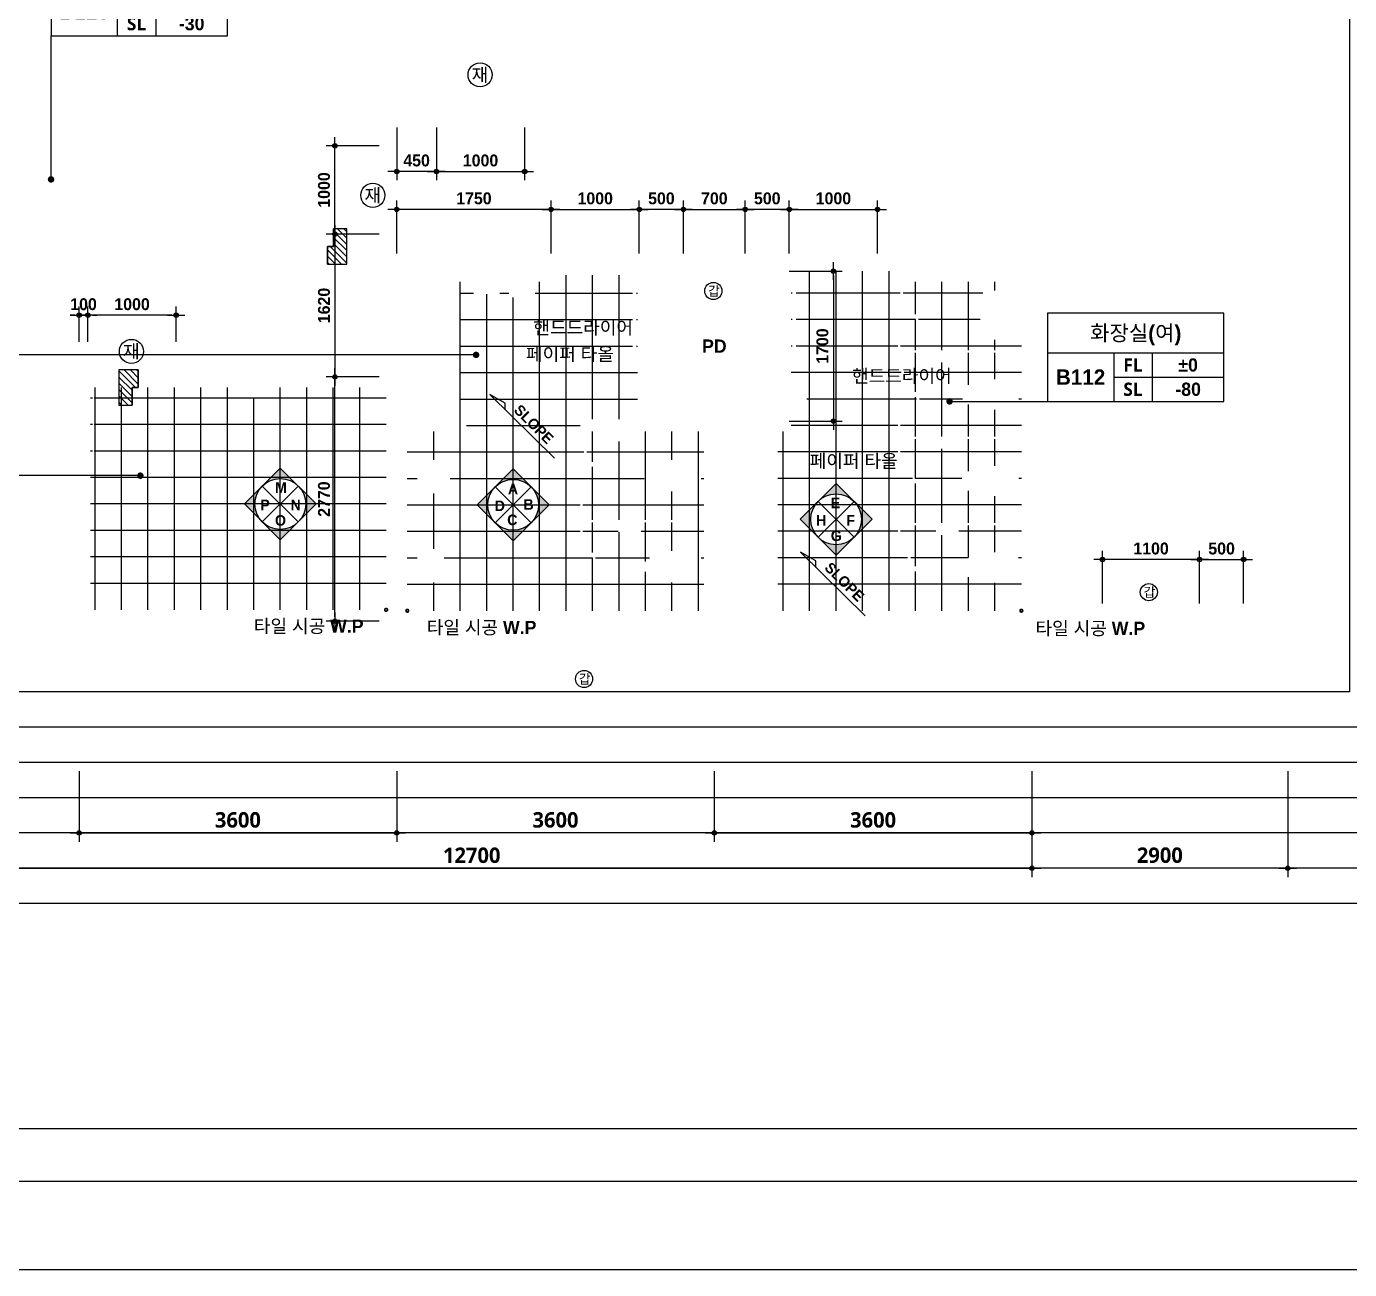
# Model space of a CAD drawing. Header units: millimetres. Extents: x 0 to 336000, y 0 to 30768.
# Drawn here: x 50428 to 65425, y 0 to 14094 of the extents above; entities that cross this region are included whole.
import ezdxf
from ezdxf.enums import TextEntityAlignment as Align

# ---------------------------------------------------------------- set-up
doc = ezdxf.new("R2010")
doc.units = ezdxf.units.MM
doc.header["$LTSCALE"] = 50
doc.layers.get('Defpoints').update_dxf_attribs({"color": 153})
for name, color, linetype in [('0SYMB', 7, 'Continuous'), ('A-ANNO-DIM', 4, 'Continuous'), ('A-ANNO-GRA1', 7, 'Continuous'), ('A-ANNO-LEAD', 4, 'Continuous'), ('A-ANNO-SYMB', 7, 'Continuous'), ('A-ANNO-TEXT1', 7, 'Continuous'), ('A-ANNO-TEXT2', 3, 'Continuous'), ('A-ANNO-TITL', 7, 'Continuous'), ('A-FLOR-GRID', 8, 'Continuous'), ('A-FLOR-TOIL-TILE', 8, 'Continuous'), ('A-ST-AXIS-DIM', 7, 'Continuous'), ('HAT', 5, 'Continuous'), ('LEADER', 7, 'Continuous'), ('SYM', 7, 'Continuous')]:
    doc.layers.add(name, color=color, linetype=linetype)
doc.layers.add('G(그리드1)', color=185, linetype='Continuous', plot=False)
doc.layers.add('G(그리드2)', color=235, linetype='Continuous', plot=False)
doc.styles.add('2020음성 1차', font='나눔고딕Bold.ttf')
doc.styles.add('SH_나눔', font='')
doc.styles.add('SH_진천_나눔', font='')
doc.styles.get('SH_나눔').set_extended_font_data('NanumGothic', bold=True)
doc.styles.get('SH_진천_나눔').set_extended_font_data('NanumGothic', bold=True)
doc.dimstyles.new('SHP 50', dxfattribs={"dimscale": 50, "dimtxt": 3.5, "dimasz": 1, "dimexe": 2, "dimexo": 2, "dimgap": 1, "dimtad": 1, "dimdec": 0, "dimzin": 0, "dimdsep": 46, "dimtxsty": 'SH_진천_나눔', "dimblk": 'DIMDOT', "dimcen": 0.09, "dimclrd": 256, "dimclre": 256, "dimclrt": 3, "dimadec": 0, "dimazin": 1, "dimtfac": 1, "dimtdec": 0, "dimtix": 1, "dimtmove": 2, "dimatfit": 0, "dimldrblk": 'DIMDOT', "dimfxl": 1, "dimtolj": 1, "dimtzin": 0, "dimlwd": -1, "dimlwe": -1, "dimarcsym": 0})
doc.dimstyles.new('SHP 50내부', dxfattribs={"dimscale": 50, "dimtxt": 2.7, "dimasz": 1, "dimexe": 2, "dimexo": 2, "dimgap": 1, "dimtad": 1, "dimdec": 0, "dimzin": 0, "dimdsep": 46, "dimtxsty": '2020음성 1차', "dimblk": 'DIMDOT', "dimcen": 0.09, "dimclrd": 256, "dimclre": 256, "dimclrt": 3, "dimadec": 0, "dimazin": 1, "dimtfac": 1, "dimtdec": 0, "dimtix": 1, "dimtmove": 2, "dimatfit": 0, "dimldrblk": 'DIMDOT', "dimfxl": 1, "dimtolj": 1, "dimtzin": 0, "dimlwd": -1, "dimlwe": -1, "dimarcsym": 0})

# ---------------------------------------------------------------- blocks, each defined once
blk = doc.blocks.new('DIMDOT')
at = {"color": 0}
blk.add_line((-2, 0), (2, 0), dxfattribs=at)
for radius in [0.5, 0.25]:
    blk.add_circle((0, 0), radius, dxfattribs=at)
blk = doc.blocks.new('*D16193')
at = {"layer": 'A-ANNO-DIM'}
for p, q in [((55075, 12950), (55075, 12350)), ((56075, 12950), (56075, 12350)), ((55125, 12450), (56025, 12450))]:
    blk.add_line(p, q, dxfattribs=at)
at = {"layer": 'Defpoints', "color": 0}
for p in [(55075, 13050), (56075, 13050), (56075, 12450)]:
    blk.add_point(p, dxfattribs=at)
at = {"layer": 'A-ANNO-DIM', "linetype": 'ByBlock', "xscale": 50, "yscale": 50, "zscale": 50, "rotation": 180}
blk.add_blockref('DIMDOT', (55075, 12450), dxfattribs=at)
at = {"layer": 'A-ANNO-DIM', "linetype": 'ByBlock', "xscale": 50, "yscale": 50, "zscale": 50}
blk.add_blockref('DIMDOT', (56075, 12450), dxfattribs=at)
at = {"layer": 'A-ANNO-DIM', "color": 3, "insert": (55575, 12574), "char_height": 135, "attachment_point": 5, "style": '2020음성 1차'}
blk.add_mtext('\\A1;1000', dxfattribs=at)
blk = doc.blocks.new('*D16194')
at = {"layer": 'A-ANNO-DIM'}
for p, q in [((54625, 12950), (54625, 12350)), ((55075, 12950), (55075, 12350)), ((55025, 12450), (54675, 12450))]:
    blk.add_line(p, q, dxfattribs=at)
at = {"layer": 'Defpoints', "color": 0}
for p in [(54625, 13050), (55075, 13050), (54625, 12450)]:
    blk.add_point(p, dxfattribs=at)
at = {"layer": 'A-ANNO-DIM', "linetype": 'ByBlock', "xscale": 50, "yscale": 50, "zscale": 50, "rotation": 180}
blk.add_blockref('DIMDOT', (54625, 12450), dxfattribs=at)
at = {"layer": 'A-ANNO-DIM', "linetype": 'ByBlock', "xscale": 50, "yscale": 50, "zscale": 50}
blk.add_blockref('DIMDOT', (55075, 12450), dxfattribs=at)
at = {"layer": 'A-ANNO-DIM', "color": 3, "insert": (54850, 12574), "char_height": 135, "attachment_point": 5, "style": '2020음성 1차'}
blk.add_mtext('\\A1;450', dxfattribs=at)
blk = doc.blocks.new('*D16199')
at = {"layer": 'A-ANNO-DIM'}
for p, q in [((50975, 10820), (50925, 10820)), ((51025, 10520), (51025, 10920)), ((51025, 10820), (51125, 10820)), ((51125, 10520), (51125, 10920)), ((51175, 10820), (51225, 10820))]:
    blk.add_line(p, q, dxfattribs=at)
at = {"layer": 'Defpoints', "color": 0}
for p in [(51125, 10820), (51025, 10420), (51125, 10420)]:
    blk.add_point(p, dxfattribs=at)
at = {"layer": 'A-ANNO-DIM', "linetype": 'ByBlock', "xscale": 50, "yscale": 50, "zscale": 50}
blk.add_blockref('DIMDOT', (51025, 10820), dxfattribs=at)
at = {"layer": 'A-ANNO-DIM', "linetype": 'ByBlock', "xscale": 50, "yscale": 50, "zscale": 50, "rotation": 180}
blk.add_blockref('DIMDOT', (51125, 10820), dxfattribs=at)
at = {"layer": 'A-ANNO-DIM', "color": 3, "insert": (51075, 10944), "char_height": 135, "attachment_point": 5, "style": '2020음성 1차'}
blk.add_mtext('\\A1;100', dxfattribs=at)
blk = doc.blocks.new('*D16203')
at = {"layer": 'A-ANNO-DIM'}
for p, q in [((54625, 11520), (54625, 12120)), ((56325, 12020), (54675, 12020)), ((56375, 11520), (56375, 12120))]:
    blk.add_line(p, q, dxfattribs=at)
at = {"layer": 'Defpoints', "color": 0}
for p in [(54625, 12020), (54625, 11420), (56375, 11420)]:
    blk.add_point(p, dxfattribs=at)
at = {"layer": 'A-ANNO-DIM', "linetype": 'ByBlock', "xscale": 50, "yscale": 50, "zscale": 50, "rotation": 180}
blk.add_blockref('DIMDOT', (54625, 12020), dxfattribs=at)
at = {"layer": 'A-ANNO-DIM', "linetype": 'ByBlock', "xscale": 50, "yscale": 50, "zscale": 50}
blk.add_blockref('DIMDOT', (56375, 12020), dxfattribs=at)
at = {"layer": 'A-ANNO-DIM', "color": 3, "insert": (55500, 12144), "char_height": 135, "attachment_point": 5, "style": '2020음성 1차'}
blk.add_mtext('\\A1;1750', dxfattribs=at)
blk = doc.blocks.new('*D16204')
at = {"layer": 'A-ANNO-DIM'}
for p, q in [((56375, 11520), (56375, 12120)), ((56425, 12020), (57325, 12020)), ((57375, 11520), (57375, 12120))]:
    blk.add_line(p, q, dxfattribs=at)
at = {"layer": 'Defpoints', "color": 0}
for p in [(57375, 12020), (56375, 11420), (57375, 11420)]:
    blk.add_point(p, dxfattribs=at)
at = {"layer": 'A-ANNO-DIM', "linetype": 'ByBlock', "xscale": 50, "yscale": 50, "zscale": 50, "rotation": 180}
blk.add_blockref('DIMDOT', (56375, 12020), dxfattribs=at)
at = {"layer": 'A-ANNO-DIM', "linetype": 'ByBlock', "xscale": 50, "yscale": 50, "zscale": 50}
blk.add_blockref('DIMDOT', (57375, 12020), dxfattribs=at)
at = {"layer": 'A-ANNO-DIM', "color": 3, "insert": (56875, 12144), "char_height": 135, "attachment_point": 5, "style": '2020음성 1차'}
blk.add_mtext('\\A1;1000', dxfattribs=at)
blk = doc.blocks.new('*D16205')
at = {"layer": 'A-ANNO-DIM'}
for p, q in [((57375, 11520), (57375, 12120)), ((57825, 12020), (57425, 12020)), ((57875, 11520), (57875, 12120))]:
    blk.add_line(p, q, dxfattribs=at)
at = {"layer": 'Defpoints', "color": 0}
for p in [(57375, 12020), (57375, 11420), (57875, 11420)]:
    blk.add_point(p, dxfattribs=at)
at = {"layer": 'A-ANNO-DIM', "linetype": 'ByBlock', "xscale": 50, "yscale": 50, "zscale": 50, "rotation": 180}
blk.add_blockref('DIMDOT', (57375, 12020), dxfattribs=at)
at = {"layer": 'A-ANNO-DIM', "linetype": 'ByBlock', "xscale": 50, "yscale": 50, "zscale": 50}
blk.add_blockref('DIMDOT', (57875, 12020), dxfattribs=at)
at = {"layer": 'A-ANNO-DIM', "color": 3, "insert": (57625, 12144), "char_height": 135, "attachment_point": 5, "style": '2020음성 1차'}
blk.add_mtext('\\A1;500', dxfattribs=at)
blk = doc.blocks.new('*D16206')
at = {"layer": 'A-ANNO-DIM'}
for p, q in [((57875, 11520), (57875, 12120)), ((57925, 12020), (58525, 12020)), ((58575, 11520), (58575, 12120))]:
    blk.add_line(p, q, dxfattribs=at)
at = {"layer": 'Defpoints', "color": 0}
for p in [(58575, 12020), (57875, 11420), (58575, 11420)]:
    blk.add_point(p, dxfattribs=at)
at = {"layer": 'A-ANNO-DIM', "linetype": 'ByBlock', "xscale": 50, "yscale": 50, "zscale": 50, "rotation": 180}
blk.add_blockref('DIMDOT', (57875, 12020), dxfattribs=at)
at = {"layer": 'A-ANNO-DIM', "linetype": 'ByBlock', "xscale": 50, "yscale": 50, "zscale": 50}
blk.add_blockref('DIMDOT', (58575, 12020), dxfattribs=at)
at = {"layer": 'A-ANNO-DIM', "color": 3, "insert": (58225, 12144), "char_height": 135, "attachment_point": 5, "style": '2020음성 1차'}
blk.add_mtext('\\A1;700', dxfattribs=at)
blk = doc.blocks.new('*D16207')
at = {"layer": 'A-ANNO-DIM'}
for p, q in [((58575, 11520), (58575, 12120)), ((59025, 12020), (58625, 12020)), ((59075, 11520), (59075, 12120))]:
    blk.add_line(p, q, dxfattribs=at)
at = {"layer": 'Defpoints', "color": 0}
for p in [(58575, 12020), (58575, 11420), (59075, 11420)]:
    blk.add_point(p, dxfattribs=at)
at = {"layer": 'A-ANNO-DIM', "linetype": 'ByBlock', "xscale": 50, "yscale": 50, "zscale": 50, "rotation": 180}
blk.add_blockref('DIMDOT', (58575, 12020), dxfattribs=at)
at = {"layer": 'A-ANNO-DIM', "linetype": 'ByBlock', "xscale": 50, "yscale": 50, "zscale": 50}
blk.add_blockref('DIMDOT', (59075, 12020), dxfattribs=at)
at = {"layer": 'A-ANNO-DIM', "color": 3, "insert": (58825, 12144), "char_height": 135, "attachment_point": 5, "style": '2020음성 1차'}
blk.add_mtext('\\A1;500', dxfattribs=at)
blk = doc.blocks.new('*D16208')
at = {"layer": 'A-ANNO-DIM'}
for p, q in [((59075, 11520), (59075, 12120)), ((59125, 12020), (60025, 12020)), ((60075, 11520), (60075, 12120))]:
    blk.add_line(p, q, dxfattribs=at)
at = {"layer": 'Defpoints', "color": 0}
for p in [(60075, 12020), (59075, 11420), (60075, 11420)]:
    blk.add_point(p, dxfattribs=at)
at = {"layer": 'A-ANNO-DIM', "linetype": 'ByBlock', "xscale": 50, "yscale": 50, "zscale": 50, "rotation": 180}
blk.add_blockref('DIMDOT', (59075, 12020), dxfattribs=at)
at = {"layer": 'A-ANNO-DIM', "linetype": 'ByBlock', "xscale": 50, "yscale": 50, "zscale": 50}
blk.add_blockref('DIMDOT', (60075, 12020), dxfattribs=at)
at = {"layer": 'A-ANNO-DIM', "color": 3, "insert": (59575, 12144), "char_height": 135, "attachment_point": 5, "style": '2020음성 1차'}
blk.add_mtext('\\A1;1000', dxfattribs=at)
blk = doc.blocks.new('*D16212')
at = {"layer": 'A-ANNO-DIM'}
for p, q in [((62625, 7550), (62625, 8150)), ((63725, 7550), (63725, 8150)), ((63675, 8050), (62675, 8050))]:
    blk.add_line(p, q, dxfattribs=at)
at = {"layer": 'Defpoints', "color": 0}
for p in [(62625, 8050), (62625, 7450), (63725, 7450)]:
    blk.add_point(p, dxfattribs=at)
at = {"layer": 'A-ANNO-DIM', "linetype": 'ByBlock', "xscale": 50, "yscale": 50, "zscale": 50, "rotation": 180}
blk.add_blockref('DIMDOT', (62625, 8050), dxfattribs=at)
at = {"layer": 'A-ANNO-DIM', "linetype": 'ByBlock', "xscale": 50, "yscale": 50, "zscale": 50}
blk.add_blockref('DIMDOT', (63725, 8050), dxfattribs=at)
at = {"layer": 'A-ANNO-DIM', "color": 3, "insert": (63175, 8174), "char_height": 135, "attachment_point": 5, "style": '2020음성 1차'}
blk.add_mtext('\\A1;1100', dxfattribs=at)
blk = doc.blocks.new('*D16213')
at = {"layer": 'A-ANNO-DIM'}
for p, q in [((63725, 7550), (63725, 8150)), ((64225, 7550), (64225, 8150)), ((63775, 8050), (64175, 8050))]:
    blk.add_line(p, q, dxfattribs=at)
at = {"layer": 'Defpoints', "color": 0}
for p in [(64225, 8050), (63725, 7450), (64225, 7450)]:
    blk.add_point(p, dxfattribs=at)
at = {"layer": 'A-ANNO-DIM', "linetype": 'ByBlock', "xscale": 50, "yscale": 50, "zscale": 50, "rotation": 180}
blk.add_blockref('DIMDOT', (63725, 8050), dxfattribs=at)
at = {"layer": 'A-ANNO-DIM', "linetype": 'ByBlock', "xscale": 50, "yscale": 50, "zscale": 50}
blk.add_blockref('DIMDOT', (64225, 8050), dxfattribs=at)
at = {"layer": 'A-ANNO-DIM', "color": 3, "insert": (63975, 8174), "char_height": 135, "attachment_point": 5, "style": '2020음성 1차'}
blk.add_mtext('\\A1;500', dxfattribs=at)
blk = doc.blocks.new('*D16953')
at = {"layer": 'A-ANNO-DIM'}
for p, q in [((54425, 12740), (53825, 12740)), ((53925, 11790), (53925, 12690)), ((54425, 11740), (53825, 11740))]:
    blk.add_line(p, q, dxfattribs=at)
at = {"layer": 'Defpoints', "color": 0}
for p in [(53925, 12740), (54525, 12740), (54525, 11740)]:
    blk.add_point(p, dxfattribs=at)
at = {"layer": 'A-ANNO-DIM', "linetype": 'ByBlock', "xscale": 50, "yscale": 50, "zscale": 50}
for p, rotation in [((53925, 12740), 90), ((53925, 11740), 270)]:
    blk.add_blockref('DIMDOT', p, dxfattribs=dict(at, rotation=rotation))
at = {"layer": 'A-ANNO-DIM', "color": 3, "insert": (53801, 12240), "char_height": 135, "attachment_point": 5, "rotation": 90, "style": '2020음성 1차'}
blk.add_mtext('\\A1;1000', dxfattribs=at)
blk = doc.blocks.new('갑종 TEXT100')
at = {"layer": 'A-ANNO-SYMB'}
blk.add_circle((0, 0), 243, dxfattribs=at)
at = {"layer": 'A-ANNO-TITL', "style": '2020음성 1차'}
blk.add_text('갑 ', height=266.7, dxfattribs=at).set_placement((67, 0), align=Align.MIDDLE_CENTER)
blk = doc.blocks.new('*D18387')
at = {"layer": 'A-ANNO-DIM'}
for p, q in [((54425, 10120), (53825, 10120)), ((53925, 7400), (53925, 10070)), ((54425, 7350), (53825, 7350))]:
    blk.add_line(p, q, dxfattribs=at)
at = {"layer": 'Defpoints', "color": 0}
for p in [(53925, 10120), (54525, 10120), (54525, 7350)]:
    blk.add_point(p, dxfattribs=at)
at = {"layer": 'A-ANNO-DIM', "linetype": 'ByBlock', "xscale": 50, "yscale": 50, "zscale": 50}
for p, rotation in [((53925, 10120), 90), ((53925, 7350), 270)]:
    blk.add_blockref('DIMDOT', p, dxfattribs=dict(at, rotation=rotation))
at = {"layer": 'A-ANNO-DIM', "color": 3, "insert": (53801, 8735), "char_height": 135, "attachment_point": 5, "rotation": 90, "style": '2020음성 1차'}
blk.add_mtext('\\A1;2770', dxfattribs=at)
blk = doc.blocks.new('*D18389')
at = {"layer": 'A-ANNO-DIM'}
for p, q in [((54425, 11740), (53825, 11740)), ((53925, 11690), (53925, 10170)), ((54425, 10120), (53825, 10120))]:
    blk.add_line(p, q, dxfattribs=at)
at = {"layer": 'Defpoints', "color": 0}
for p in [(54525, 11740), (53925, 10120), (54525, 10120)]:
    blk.add_point(p, dxfattribs=at)
at = {"layer": 'A-ANNO-DIM', "linetype": 'ByBlock', "xscale": 50, "yscale": 50, "zscale": 50}
for p, rotation in [((53925, 11740), 90), ((53925, 10120), 270)]:
    blk.add_blockref('DIMDOT', p, dxfattribs=dict(at, rotation=rotation))
at = {"layer": 'A-ANNO-DIM', "color": 3, "insert": (53801, 10930), "char_height": 135, "attachment_point": 5, "rotation": 90, "style": '2020음성 1차'}
blk.add_mtext('\\A1;1620', dxfattribs=at)
blk = doc.blocks.new('G$C9D92D8A7')
at = {"layer": 'A-ANNO-GRA1'}
for p, q in [((0, 11), (40, 11)), ((15, 11), (15, 0)), ((23.75, 11), (23.75, 0)), ((15, 5.5), (40, 5.5))]:
    blk.add_line(p, q, dxfattribs=at)
blk.add_lwpolyline([(0, 20), (0, 0), (40, 0), (40, 20)], close=True, dxfattribs=at)
at = {"style": '2020음성 1차'}
for tag, height, p in [('실명', 3.5, (20, 15.5)), ('마감레벨', 3, (31.875, 8.25)), ('실번호', 3.5, (7.5, 5.5)), ('구조레벨', 3, (31.875, 2.75))]:
    blk.add_attdef(tag, text='', height=height, dxfattribs=at).set_placement(p, align=Align.MIDDLE_CENTER)
at = {"layer": 'A-ANNO-TEXT1', "style": 'SH_나눔'}
for s, p in [('FL', (19.375, 8.25)), ('SL', (19.375, 2.75))]:
    blk.add_text(s, height=3, dxfattribs=at).set_placement(p, align=Align.MIDDLE)
blk = doc.blocks.new('*D18391')
at = {"layer": 'A-ST-AXIS-DIM'}
for p, q in [((49125, 5650), (49125, 4450)), ((61825, 5650), (61825, 4450)), ((49175, 4550), (61775, 4550))]:
    blk.add_line(p, q, dxfattribs=at)
at = {"layer": 'Defpoints', "color": 0}
for p in [(49125, 5750), (61825, 5750), (61825, 4550)]:
    blk.add_point(p, dxfattribs=at)
at = {"layer": 'A-ST-AXIS-DIM', "linetype": 'ByBlock', "xscale": 50, "yscale": 50, "zscale": 50, "rotation": 180}
blk.add_blockref('DIMDOT', (49125, 4550), dxfattribs=at)
at = {"layer": 'A-ST-AXIS-DIM', "linetype": 'ByBlock', "xscale": 50, "yscale": 50, "zscale": 50}
blk.add_blockref('DIMDOT', (61825, 4550), dxfattribs=at)
at = {"layer": 'A-ST-AXIS-DIM', "color": 3, "insert": (55475, 4696), "char_height": 175, "attachment_point": 5, "style": 'SH_진천_나눔'}
blk.add_mtext('\\A1;12700', dxfattribs=at)
blk = doc.blocks.new('*D18392')
at = {"layer": 'A-ST-AXIS-DIM'}
for p, q in [((54625, 5650), (54625, 4850)), ((58225, 5650), (58225, 4850)), ((58175, 4950), (54675, 4950))]:
    blk.add_line(p, q, dxfattribs=at)
at = {"layer": 'Defpoints', "color": 0}
for p in [(54625, 5750), (58225, 5750), (54625, 4950)]:
    blk.add_point(p, dxfattribs=at)
at = {"layer": 'A-ST-AXIS-DIM', "linetype": 'ByBlock', "xscale": 50, "yscale": 50, "zscale": 50, "rotation": 180}
blk.add_blockref('DIMDOT', (54625, 4950), dxfattribs=at)
at = {"layer": 'A-ST-AXIS-DIM', "linetype": 'ByBlock', "xscale": 50, "yscale": 50, "zscale": 50}
blk.add_blockref('DIMDOT', (58225, 4950), dxfattribs=at)
at = {"layer": 'A-ST-AXIS-DIM', "color": 3, "insert": (56425, 5097), "char_height": 175, "attachment_point": 5, "style": 'SH_진천_나눔'}
blk.add_mtext('\\A1;3600', dxfattribs=at)
blk = doc.blocks.new('*D18394')
at = {"layer": 'A-ST-AXIS-DIM'}
for p, q in [((58225, 5650), (58225, 4850)), ((61825, 5650), (61825, 4850)), ((58275, 4950), (61775, 4950))]:
    blk.add_line(p, q, dxfattribs=at)
at = {"layer": 'Defpoints', "color": 0}
for p in [(58225, 5750), (61825, 5750), (61825, 4950)]:
    blk.add_point(p, dxfattribs=at)
at = {"layer": 'A-ST-AXIS-DIM', "linetype": 'ByBlock', "xscale": 50, "yscale": 50, "zscale": 50, "rotation": 180}
blk.add_blockref('DIMDOT', (58225, 4950), dxfattribs=at)
at = {"layer": 'A-ST-AXIS-DIM', "linetype": 'ByBlock', "xscale": 50, "yscale": 50, "zscale": 50}
blk.add_blockref('DIMDOT', (61825, 4950), dxfattribs=at)
at = {"layer": 'A-ST-AXIS-DIM', "color": 3, "insert": (60025, 5097), "char_height": 175, "attachment_point": 5, "style": 'SH_진천_나눔'}
blk.add_mtext('\\A1;3600', dxfattribs=at)
blk = doc.blocks.new('*D18395')
at = {"layer": 'A-ST-AXIS-DIM'}
for p, q in [((61825, 5650), (61825, 4450)), ((64725, 5650), (64725, 4450)), ((64675, 4550), (61875, 4550))]:
    blk.add_line(p, q, dxfattribs=at)
at = {"layer": 'Defpoints', "color": 0}
for p in [(61825, 5750), (64725, 5750), (61825, 4550)]:
    blk.add_point(p, dxfattribs=at)
at = {"layer": 'A-ST-AXIS-DIM', "linetype": 'ByBlock', "xscale": 50, "yscale": 50, "zscale": 50, "rotation": 180}
blk.add_blockref('DIMDOT', (61825, 4550), dxfattribs=at)
at = {"layer": 'A-ST-AXIS-DIM', "linetype": 'ByBlock', "xscale": 50, "yscale": 50, "zscale": 50}
blk.add_blockref('DIMDOT', (64725, 4550), dxfattribs=at)
at = {"layer": 'A-ST-AXIS-DIM', "color": 3, "insert": (63275, 4697), "char_height": 175, "attachment_point": 5, "style": 'SH_진천_나눔'}
blk.add_mtext('\\A1;2900', dxfattribs=at)
blk = doc.blocks.new('*D18396')
at = {"layer": 'A-ST-AXIS-DIM'}
for p, q in [((51025, 5650), (51025, 4850)), ((54625, 5650), (54625, 4850)), ((51075, 4950), (54575, 4950))]:
    blk.add_line(p, q, dxfattribs=at)
at = {"layer": 'Defpoints', "color": 0}
for p in [(51025, 5750), (54625, 5750), (54625, 4950)]:
    blk.add_point(p, dxfattribs=at)
at = {"layer": 'A-ST-AXIS-DIM', "linetype": 'ByBlock', "xscale": 50, "yscale": 50, "zscale": 50, "rotation": 180}
blk.add_blockref('DIMDOT', (51025, 4950), dxfattribs=at)
at = {"layer": 'A-ST-AXIS-DIM', "linetype": 'ByBlock', "xscale": 50, "yscale": 50, "zscale": 50}
blk.add_blockref('DIMDOT', (54625, 4950), dxfattribs=at)
at = {"layer": 'A-ST-AXIS-DIM', "color": 3, "insert": (52825, 5097), "char_height": 175, "attachment_point": 5, "style": 'SH_진천_나눔'}
blk.add_mtext('\\A1;3600', dxfattribs=at)
blk = doc.blocks.new('*D18397')
at = {"layer": 'A-ST-AXIS-DIM'}
for p, q in [((49125, 5650), (49125, 4850)), ((51025, 5650), (51025, 4850)), ((50975, 4950), (49175, 4950))]:
    blk.add_line(p, q, dxfattribs=at)
at = {"layer": 'Defpoints', "color": 0}
for p in [(49125, 5750), (51025, 5750), (49125, 4950)]:
    blk.add_point(p, dxfattribs=at)
at = {"layer": 'A-ST-AXIS-DIM', "linetype": 'ByBlock', "xscale": 50, "yscale": 50, "zscale": 50, "rotation": 180}
blk.add_blockref('DIMDOT', (49125, 4950), dxfattribs=at)
at = {"layer": 'A-ST-AXIS-DIM', "linetype": 'ByBlock', "xscale": 50, "yscale": 50, "zscale": 50}
blk.add_blockref('DIMDOT', (51025, 4950), dxfattribs=at)
at = {"layer": 'A-ST-AXIS-DIM', "color": 3, "insert": (50075, 5097), "char_height": 175, "attachment_point": 5, "style": 'SH_진천_나눔'}
blk.add_mtext('\\A1;1900', dxfattribs=at)
blk = doc.blocks.new('*D19034')
at = {"layer": 'A-ANNO-DIM'}
for p, q in [((51125, 10520), (51125, 10920)), ((52075, 10820), (51175, 10820)), ((52125, 10520), (52125, 10920))]:
    blk.add_line(p, q, dxfattribs=at)
at = {"layer": 'Defpoints', "color": 0}
for p in [(51125, 10820), (51125, 10420), (52125, 10420)]:
    blk.add_point(p, dxfattribs=at)
at = {"layer": 'A-ANNO-DIM', "linetype": 'ByBlock', "xscale": 50, "yscale": 50, "zscale": 50, "rotation": 180}
blk.add_blockref('DIMDOT', (51125, 10820), dxfattribs=at)
at = {"layer": 'A-ANNO-DIM', "linetype": 'ByBlock', "xscale": 50, "yscale": 50, "zscale": 50}
blk.add_blockref('DIMDOT', (52125, 10820), dxfattribs=at)
at = {"layer": 'A-ANNO-DIM', "color": 3, "insert": (51625, 10944), "char_height": 135, "attachment_point": 5, "style": '2020음성 1차'}
blk.add_mtext('\\A1;1000', dxfattribs=at)
blk = doc.blocks.new('*D23449')
at = {"layer": 'A-ANNO-DIM'}
for p, q in [((59075, 11320), (59675, 11320)), ((59575, 11270), (59575, 9670)), ((59075, 9620), (59675, 9620))]:
    blk.add_line(p, q, dxfattribs=at)
at = {"layer": 'Defpoints', "color": 0}
for p in [(58975, 11320), (58975, 9620), (59575, 9620)]:
    blk.add_point(p, dxfattribs=at)
at = {"layer": 'A-ANNO-DIM', "linetype": 'ByBlock', "xscale": 50, "yscale": 50, "zscale": 50}
for p, rotation in [((59575, 11320), 90), ((59575, 9620), 270)]:
    blk.add_blockref('DIMDOT', p, dxfattribs=dict(at, rotation=rotation))
at = {"layer": 'A-ANNO-DIM', "color": 3, "insert": (59451, 10470), "char_height": 135, "attachment_point": 5, "rotation": 90, "style": '2020음성 1차'}
blk.add_mtext('\\A1;1700', dxfattribs=at)

msp = doc.modelspace()

# ---------------------------------------------------------------- hatches: boundary and pattern name
at = {"layer": 'HAT', "linetype": 'ByBlock', "ltscale": 10, "transparency": 33554687}
h = msp.add_hatch(dxfattribs=at)
h.set_pattern_fill('ANSI31', color=256, scale=50, angle=90)
h.set_pattern_definition([(135, (124852.933, 298413.933), (-35.355339, -35.355339), [])])
h.paths.add_polyline_path([(53840.2, 11400), (54060.2, 11400), (54060.2, 11800), (53910.2, 11800), (53910.2, 11600), (53840.2, 11600)])
h = msp.add_hatch(dxfattribs=at)
h.set_pattern_fill('ANSI31', color=256, scale=50, angle=270)
h.set_pattern_definition([(315, (-19317.587, -276813.933), (35.355339, 35.355339), [])])
h.paths.add_polyline_path([(51695.2, 10200), (51475.2, 10200), (51475.2, 9800), (51625.2, 9800), (51625.2, 10000), (51695.2, 10000)])
at = {"layer": 'SYM'}
for points in [[(53508.8, 8883.6), (53305.2, 9087.3), (53101.5, 8883.6, -0.1989124), (53305.2, 8968, -0.1989124)], [(56148.8, 8873.6), (55945.2, 9077.3), (55741.5, 8873.6, -0.1989124), (55945.2, 8958, -0.1989124)], [(53101.5, 8476.4), (52897.9, 8680), (53101.5, 8883.6, 0.1989124), (53017.2, 8680, 0.1989124)], [(53508.8, 8476.4), (53712.5, 8680), (53508.8, 8883.6, -0.1989124), (53593.2, 8680, -0.1989124)], [(55741.5, 8466.4), (55537.9, 8670), (55741.5, 8873.6, 0.1989124), (55657.2, 8670, 0.1989124)], [(56148.8, 8466.4), (56352.5, 8670), (56148.8, 8873.6, -0.1989124), (56233.2, 8670, -0.1989124)], [(59808.8, 8709.9), (59605.2, 8913.5), (59401.5, 8709.9, -0.1989124), (59605.2, 8794.2, -0.1989124)], [(59401.5, 8302.6), (59197.9, 8506.2), (59401.5, 8709.9, 0.1989124), (59317.2, 8506.2, 0.1989124)], [(59808.8, 8302.6), (60012.5, 8506.2), (59808.8, 8709.9, -0.1989124), (59893.2, 8506.2, -0.1989124)], [(53508.8, 8476.4), (53305.2, 8272.7), (53101.5, 8476.4, 0.1989124), (53305.2, 8392, 0.1989124)], [(56148.8, 8466.4), (55945.2, 8262.7), (55741.5, 8466.4, 0.1989124), (55945.2, 8382, 0.1989124)], [(59808.8, 8302.6), (59605.2, 8098.9), (59401.5, 8302.6, 0.1989124), (59605.2, 8218.2, 0.1989124)]]:
    msp.add_hatch(color=5, dxfattribs=at).paths.add_polyline_path(points)

# ---------------------------------------------------------------- linework, layer by layer
for points in [[(50706.8, 12359.6), (50706.8, 13988.1)], [(55524.3, 10370.4), (48012.7, 10370.4)], [(60891.6, 9843.3), (64001.7, 9843.3)], [(51719.3, 9001), (48012.7, 9001)]]:
    msp.add_lwpolyline(points)
at = {"const_width": 36.6}
for points in [[(50725.2, 12359.6, 1), (50688.5, 12359.6, 1)], [(55542.6, 10370.4, 1), (55506, 10370.4, 1)], [(60909.9, 9843.3, 1), (60873.3, 9843.3, 1)], [(51737.6, 9001, 1), (51701, 9001, 1)]]:
    msp.add_lwpolyline(points, format="xyb", close=True, dxfattribs=at)
at = {"layer": '0SYMB', "linetype": 'ByBlock', "ltscale": 10}
for points in [[(53840.2, 11400), (53840.2, 11600), (53910.2, 11600), (53910.2, 11800)], [(51695.2, 10200), (51695.2, 10000), (51625.2, 10000), (51625.2, 9800)]]:
    msp.add_lwpolyline(points, dxfattribs=at)
at = {"layer": 'A-ANNO-GRA1'}
msp.add_lwpolyline([(43625.2, 27100), (43625.2, 1600), (77900, 1600), (77900, 27100)], close=True, dxfattribs=at)
at = {"layer": 'A-ANNO-LEAD'}
for points in [[(55645.2, 11060, 0, 40, 0), (55705.2, 10956.1, 0, 0, 0), (56038.2, 10379.2, 0, 0, 0), (56090.2, 10379.2, 0, 0, 0)], [(55925.2, 11020, 0, 40, 0), (55985.2, 10916.1, 0, 0, 0), (56121.7, 10679.6, 0, 0, 0), (56173.7, 10679.6, 0, 0, 0)], [(59275.2, 9820, 0, 40, 0), (59335.2, 9923.9, 0, 0, 0), (59471.7, 10160.4, 0, 0, 0), (59771.7, 10160.4, 0, 0, 0)], [(58795.2, 9477.4, 0, 40, 0), (58855.2, 9373.5, 0, 0, 0), (58991.7, 9137, 0, 0, 0), (59291.7, 9137, 0, 0, 0)]]:
    msp.add_lwpolyline(points, format="xyseb", dxfattribs=at)
at = {"layer": 'A-ANNO-SYMB'}
for points in [[(54855.2, 7930, 0, 40, 0), (54855.2, 7810, 0, 0, 0), (54855.2, 7480, 0, 0, 0), (54505.2, 7480, 0, 0, 0), (54505.2, 7130, 0, 0, 0), (54175.2, 7130, 40, 0, 0), (54055.2, 7130, 0, 40, 0)], [(55195.2, 7120, 0, 40, 0), (55075.2, 7120, 0, 0, 0), (54745.2, 7120, 0, 0, 0), (54745.2, 7470, 0, 0, 0), (54395.2, 7470, 0, 0, 0), (54395.2, 7800, 40, 0, 0), (54395.2, 7920, 0, 40, 0)], [(62055.2, 7920, 0, 40, 0), (62055.2, 7800, 0, 0, 0), (62055.2, 7470, 0, 0, 0), (61705.2, 7470, 0, 0, 0), (61705.2, 7120, 0, 0, 0), (61375.2, 7120, 40, 0, 0), (61255.2, 7120, 0, 40, 0)]]:
    msp.add_lwpolyline(points, format="xyseb", dxfattribs=at)
at = {"layer": 'A-ANNO-SYMB', "const_width": 19}
for points in [[(54490.2, 7480, -1), (54520.2, 7480, -1)], [(54745.2, 7485, -1), (54745.2, 7455, -1)], [(61690.2, 7470, -1), (61720.2, 7470, -1)]]:
    msp.add_lwpolyline(points, format="xyb", close=True, dxfattribs=at)
at = {"layer": 'A-ANNO-SYMB'}
for centre in [(55570.1, 13545.5), (54354.3, 12179.4), (51618.3, 10409.7)]:
    msp.add_circle(centre, 136.9, dxfattribs=at)
at = {"layer": 'A-FLOR-GRID'}
for points in [[(53840.2, 11400), (54060.2, 11400), (54060.2, 11800), (53910.2, 11800), (53910.2, 11600), (53840.2, 11600), (53840.2, 11400)], [(51695.2, 10200), (51475.2, 10200), (51475.2, 9800), (51625.2, 9800), (51625.2, 10000), (51695.2, 10000), (51695.2, 10200)]]:
    msp.add_lwpolyline(points, close=True, dxfattribs=at)
at = {"layer": 'A-FLOR-TOIL-TILE'}
for p, q in [((56545.2, 7470), (56545.2, 11273)), ((56845.2, 9640), (56845.2, 11273)), ((57145.2, 9640), (57145.2, 11273)), ((59305.2, 7470), (59305.2, 11320)), ((59605.2, 7470), (59605.2, 11320)), ((59905.2, 7470), (59905.2, 11320)), ((60205.2, 7470), (60205.2, 11320)), ((55345.2, 7470), (55345.2, 11200)), ((56245.2, 7470), (56245.2, 11200)), ((60505.2, 10830.6), (60505.2, 11200)), ((60805.2, 10425), (60805.2, 11200)), ((61105.2, 10425), (61105.2, 11200)), ((61405.2, 11100), (61405.2, 11200)), ((55345.2, 11070), (55495.2, 11070)), ((55645.2, 7470), (55645.2, 11060)), ((55795.2, 11070), (55895.2, 11070)), ((55945.2, 7470), (55945.2, 11020)), ((56195.2, 11070), (57297.2, 11070)), ((57342.2, 11070), (57355.2, 11070)), ((59108.2, 11070), (59095.2, 11070)), ((60332.3, 11070), (59153.2, 11070)), ((61268.1, 11070), (60366.9, 11070)), ((55345.2, 10770), (57297.2, 10770)), ((57342.2, 10770), (57355.2, 10770)), ((59108.2, 10770), (59095.2, 10770)), ((60505.5, 10770), (59153.2, 10770)), ((60505.2, 10425), (60505.2, 10770.6)), ((61240.2, 10770), (60540.1, 10770)), ((61405.2, 10425), (61405.2, 10540)), ((55345.2, 10470), (57297.2, 10470)), ((57342.2, 10470), (57355.2, 10470)), ((59108.2, 10470), (59095.2, 10470)), ((60305.2, 10470), (59153.2, 10470)), ((61705.2, 10470), (60335.2, 10470)), ((60505.2, 9950.6), (60505.2, 10395)), ((61105.2, 10031.4), (61105.2, 10395)), ((61405.2, 10093.2), (61405.2, 10395)), ((60805.2, 9445), (60805.2, 10285)), ((55345.2, 10170), (57355.2, 10170)), ((60343.8, 10170), (59095.2, 10170)), ((61705.2, 10170), (60378.5, 10170)), ((51205.2, 7480), (51205.2, 10000)), ((51505.2, 7480), (51505.2, 10000)), ((51805.2, 7480), (51805.2, 10000)), ((52105.2, 7480), (52105.2, 10000)), ((52405.2, 7480), (52405.2, 10000)), ((52705.2, 7480), (52705.2, 10000)), ((53305.2, 7480), (53305.2, 10000)), ((53605.2, 7480), (53605.2, 10000)), ((53905.2, 7480), (53905.2, 10000)), ((54205.2, 7480), (54205.2, 10000)), ((51175.2, 9880), (51155.2, 9880)), ((54505.2, 9880), (51195.2, 9880)), ((53005.2, 7480), (53005.2, 9880)), ((55345.2, 9870), (57355.2, 9870)), ((60517, 9870), (59275.2, 9870)), ((60505.2, 9445), (60505.2, 9890.6)), ((61039.8, 9870), (60551.7, 9870)), ((61105.2, 9445), (61105.2, 9808.6)), ((61705.2, 9870), (61675.2, 9870)), ((61405.2, 9445), (61405.2, 9746.8)), ((51175.2, 9580), (51155.2, 9580)), ((54505.2, 9580), (51195.2, 9580)), ((52545.2, 9580), (52165.2, 9580)), ((55045.2, 9180), (55045.2, 9500)), ((55415.2, 9570), (56705.2, 9570)), ((56845.2, 9159.5), (56845.2, 9500)), ((57445.2, 8500), (57445.2, 9500)), ((57745.2, 9179.6), (57745.2, 9500)), ((58045.2, 7470), (58045.2, 9500)), ((59005.2, 7470), (59005.2, 9500)), ((60305.2, 9570), (59095.2, 9570)), ((61705.2, 9570), (60335.2, 9570)), ((57145.2, 8500), (57145.2, 9390)), ((60505.2, 8970.6), (60505.2, 9415)), ((60805.2, 9415), (60805.2, 9415)), ((60805.2, 8465), (60805.2, 9305)), ((61105.2, 9051.4), (61105.2, 9415)), ((61405.2, 9113.2), (61405.2, 9415)), ((51175.2, 9280), (51155.2, 9280)), ((54505.2, 9280), (51195.2, 9280)), ((52545.2, 9280), (52165.2, 9280)), ((54745.2, 9270), (56746.7, 9270)), ((56781.4, 9270), (58105.2, 9270)), ((60305.2, 9270), (58945.2, 9270)), ((61705.2, 9270), (60335.2, 9270)), ((56845.2, 8500), (56845.2, 9099.5)), ((54505.2, 8980), (51155.2, 8980)), ((52545.2, 8980), (52165.2, 8980)), ((54745.2, 8970), (54855.2, 8970)), ((55231.6, 8970), (57430.2, 8970)), ((58075.2, 8970), (58105.2, 8970)), ((60470.9, 8970), (58945.2, 8970)), ((60505.2, 8465), (60505.2, 8910.6)), ((61030.2, 8970), (60505.5, 8970)), ((61705.2, 8970), (61675.2, 8970)), ((55045.2, 8170), (55045.2, 8800)), ((57745.2, 8500), (57745.2, 8820.4)), ((61105.2, 8465), (61105.2, 8828.6)), ((61405.2, 8465), (61405.2, 8766.8)), ((54505.2, 8680), (51155.2, 8680)), ((54745.2, 8670), (56705.2, 8670)), ((56735.2, 8670), (58105.2, 8670)), ((61705.2, 8670), (58945.2, 8670)), ((56845.2, 8129.5), (56845.2, 8470)), ((57445.2, 8026.8), (57445.2, 8470)), ((57745.2, 8148.8), (57745.2, 8470)), ((60505.2, 7975.6), (60505.2, 8435)), ((60805.2, 8435), (60805.2, 8435)), ((61105.2, 8071.4), (61105.2, 8435)), ((61405.2, 8133.2), (61405.2, 8435)), ((54505.2, 8380), (51155.2, 8380)), ((54745.2, 8370), (56705.2, 8370)), ((56735.2, 8370), (57135.2, 8370)), ((57145.2, 7470), (57145.2, 8360)), ((57395.2, 8370), (58105.2, 8370)), ((60305.2, 8370), (58945.2, 8370)), ((60735.2, 8370), (60335.2, 8370)), ((60805.2, 7470), (60805.2, 8325)), ((61705.2, 8370), (60995.2, 8370)), ((54505.2, 8080), (51155.2, 8080)), ((54745.2, 8070), (54855.2, 8070)), ((55164.2, 8070), (56844.9, 8070)), ((56845.2, 7470), (56845.2, 8069.5)), ((56879.5, 8070), (57489.7, 8070)), ((58074.5, 8070), (58105.2, 8070)), ((60416, 8070), (58945.2, 8070)), ((61102.9, 8070), (60450.6, 8070)), ((61705.2, 8070), (61673.8, 8070)), ((57445.2, 7470), (57445.2, 7911.6)), ((60505.2, 7470), (60505.2, 7915.6)), ((61105.2, 7470), (61105.2, 7848.6)), ((54505.2, 7780), (51155.2, 7780)), ((54745.2, 7770), (58105.2, 7770)), ((55045.2, 7470), (55045.2, 7790)), ((57745.2, 7470), (57745.2, 7789.6)), ((61705.2, 7770), (58945.2, 7770)), ((61405.2, 7470), (61405.2, 7786.8))]:
    msp.add_line(p, q, dxfattribs=at)
at = {"layer": 'Defpoints'}
for points in [[(84000, 0), (84000, 29700), (42000, 29700), (42000, 0)], [(43000, 28700), (78474.8, 28700), (78474.8, 1000), (43000, 1000)]]:
    msp.add_lwpolyline(points, close=True, dxfattribs=at)
at = {"layer": 'G(그리드1)'}
for points in [[(44825.2, 25900), (68225.2, 25900), (68225.2, 4150), (44825.2, 4150)], [(45225.2, 25500), (67825.2, 25500), (67825.2, 4550), (45225.2, 4550)], [(45625.2, 25100), (67425.2, 25100), (67425.2, 4950), (45625.2, 4950)], [(46425.2, 24300), (66625.2, 24300), (66625.2, 5750), (46425.2, 5750)]]:
    msp.add_lwpolyline(points, close=True, dxfattribs=at)
at = {"layer": 'G(그리드2)'}
for points in [[(47525.2, 24700), (66625.2, 24700), (66625.2, 5350), (47525.2, 5350)], [(47925.2, 24300), (66225.2, 24300), (66225.2, 5750), (47925.2, 5750)], [(48325.2, 23900), (65825.2, 23900), (65825.2, 6150), (48325.2, 6150)], [(48725.2, 23500), (65425.2, 23500), (65425.2, 6550), (48725.2, 6550)]]:
    msp.add_lwpolyline(points, close=True, dxfattribs=at)
at = {"layer": 'LEADER'}
for points in [[(55855.5, 9747.9), (55855, 9821.1), (55681.1, 9919.9), (56413.4, 9197.5)], [(59376.7, 7961.2), (59376.2, 8034.4), (59202.3, 8133.2), (59934.6, 7410.8)]]:
    msp.add_lwpolyline(points, dxfattribs=at)
at = {"layer": 'SYM'}
for p, q in [((53508.8, 8883.6), (53101.5, 8476.4)), ((53508.8, 8476.4), (53101.5, 8883.6)), ((56148.8, 8873.6), (55741.5, 8466.4)), ((56148.8, 8466.4), (55741.5, 8873.6)), ((59808.8, 8709.9), (59401.5, 8302.6)), ((59808.8, 8302.6), (59401.5, 8709.9))]:
    msp.add_line(p, q, dxfattribs=at)
for points in [[(53305.2, 9087.3), (52897.9, 8680), (53305.2, 8272.7), (53712.5, 8680), (53305.2, 9087.3)], [(53305.2, 9087.3), (52897.9, 8680), (53305.2, 8272.7), (53712.5, 8680), (53305.2, 9087.3)], [(55945.2, 9077.3), (55537.9, 8670), (55945.2, 8262.7), (56352.5, 8670), (55945.2, 9077.3)], [(55945.2, 9077.3), (55537.9, 8670), (55945.2, 8262.7), (56352.5, 8670), (55945.2, 9077.3)], [(59605.2, 8913.5), (59197.9, 8506.2), (59605.2, 8098.9), (60012.5, 8506.2), (59605.2, 8913.5)], [(59605.2, 8913.5), (59197.9, 8506.2), (59605.2, 8098.9), (60012.5, 8506.2), (59605.2, 8913.5)]]:
    msp.add_lwpolyline(points, dxfattribs=at)
for centre in [(53305.2, 8680), (55945.2, 8670), (59605.2, 8506.2)]:
    msp.add_circle(centre, 288, dxfattribs=at)

# ---------------------------------------------------------------- block references
at = {"xscale": 0.4, "yscale": 0.4, "zscale": 0.4}
for p in [(58214.4, 11094.9), (63150.2, 7680), (56748.7, 6695.7)]:
    msp.add_blockref('갑종 TEXT100', p, dxfattribs=at)
at = {"layer": 'A-ANNO-TEXT1'}
ref = msp.add_blockref('G$C9D92D8A7', (50706.8, 13988.1), dxfattribs=dict(at, xscale=50.00000000000009, yscale=50.00000000000009, zscale=50.00000000000009))
ref.add_attrib('실명', '탈의실(여)', dxfattribs={"layer": 'A-ANNO-TEXT2', "height": 175, "style": '2020음성 1차'}).set_placement((51706.8, 14763.1, -24796.3), align=Align.MIDDLE_CENTER)
ref.add_attrib('실번호', 'B116', dxfattribs={"layer": 'A-ANNO-TEXT2', "height": 175, "style": '2020음성 1차'}).set_placement((51081.8, 14263.1, -24796.3), align=Align.MIDDLE_CENTER)
ref.add_attrib('마감레벨', '+70', dxfattribs={"height": 150, "style": '2020음성 1차'}).set_placement((52300.6, 14400.6, -24796.3), align=Align.MIDDLE_CENTER)
ref.add_attrib('구조레벨', '-30', dxfattribs={"height": 150, "style": '2020음성 1차'}).set_placement((52300.6, 14125.6, -24796.3), align=Align.MIDDLE_CENTER)
ref = msp.add_blockref('G$C9D92D8A7', (62001.7, 9843.3), dxfattribs=dict(at, xscale=50.00000000000015, yscale=50.00000000000015, zscale=50.00000000000015))
ref.add_attrib('실명', '화장실(여)', dxfattribs={"layer": 'A-ANNO-TEXT2', "height": 175, "style": '2020음성 1차'}).set_placement((63001.7, 10618.3, 108722.2), align=Align.MIDDLE_CENTER)
ref.add_attrib('실번호', 'B112', dxfattribs={"layer": 'A-ANNO-TEXT2', "height": 175, "style": '2020음성 1차'}).set_placement((62376.7, 10118.3, 108722.2), align=Align.MIDDLE_CENTER)
ref.add_attrib('마감레벨', '%%p0', dxfattribs={"height": 150, "style": '2020음성 1차'}).set_placement((63595.5, 10255.8, 108722.2), align=Align.MIDDLE_CENTER)
ref.add_attrib('구조레벨', '-80', dxfattribs={"height": 150, "style": '2020음성 1차'}).set_placement((63595.5, 9980.8, 108722.2), align=Align.MIDDLE_CENTER)

# ---------------------------------------------------------------- texts
at = {"layer": 'A-ANNO-TEXT1', "style": '2020음성 1차'}
for s, p in [('핸드드라이어', (56173.7, 10679.6)), ('페이퍼 타올', (56090.2, 10379.2)), ('핸드드라이어', (59785.9, 10130.6)), ('페이퍼 타올', (59305.9, 9166.8)), ('타일 시공 W.P', (53005.6, 7295)), ('타일 시공 W.P', (54965.6, 7280)), ('타일 시공 W.P', (61865.6, 7270))]:
    msp.add_text(s, height=150, dxfattribs=at).set_placement(p, align=Align.MIDDLE_LEFT)
msp.add_text('PD', height=150, dxfattribs=at).set_placement((58225.2, 10470), align=Align.MIDDLE_CENTER)
for p in [(56179.5, 9584.3), (59700.7, 7797.6)]:
    msp.add_text('SLOPE', height=120, rotation=315.13777, dxfattribs=at).set_placement(p, align=Align.MIDDLE)
for s, p in [('M', (53245.3, 8806.1)), ('A', (55885.3, 8789.2)), ('P', (53078.8, 8609.2)), ('N', (53421.7, 8609.2)), ('D', (55735.8, 8599.2)), ('B', (56061.7, 8614.2)), ('E', (59545.3, 8632.3)), ('O', (53245.3, 8433.9)), ('C', (55877.3, 8439.9)), ('H', (59378.8, 8435.4)), ('F', (59721.7, 8435.4)), ('G', (59545.3, 8260.1))]:
    msp.add_text(s, height=120, dxfattribs=at).set_placement(p)
at = {"layer": 'A-ANNO-TITL', "style": '2020음성 1차'}
for p in [(55474.5, 13545.5), (54258.8, 12179.4), (51522.7, 10409.7)]:
    msp.add_text('재', height=150, dxfattribs=at).set_placement(p, align=Align.MIDDLE_LEFT)

# ---------------------------------------------------------------- dimensions: what is measured, and where the dimension line sits
at = {"layer": 'A-ANNO-DIM'}
for base, p1, p2, angle, picture, middle in [((54625.2, 12450), (55075.2, 13050), (54625.2, 13050), 0, '*D16194', (54850.2, 12574.2)), ((56075.2, 12450), (55075.2, 13050), (56075.2, 13050), 180, '*D16193', (55575.2, 12574)), ((53925.2, 12740), (54525.2, 11740), (54525.2, 12740), 270, '*D16953', (53801.2, 12240)), ((57375.2, 12020, 103000), (56375.2, 11420, 103000), (57375.2, 11420, 103000), 180, '*D16204', (56875.2, 12144, 103000)), ((58575.2, 12020, 103000), (57875.2, 11420, 103000), (58575.2, 11420, 103000), 180, '*D16206', (58225.2, 12144, 103000)), ((60075.2, 12020, 103000), (59075.2, 11420, 103000), (60075.2, 11420, 103000), 180, '*D16208', (59575.2, 12144, 103000)), ((53925.2, 10119.8), (54525.2, 11739.8), (54525.2, 10119.8), 90, '*D18389', (53800.7, 10929.8)), ((59575.2, 9620), (58975.2, 11320), (58975.2, 9620), 90, '*D23449', (59451.2, 10470)), ((51125.2, 10820), (51025.2, 10420), (51125.2, 10420), 180, '*D16199', (51075.2, 10944)), ((53925.2, 10119.8), (54525.2, 7349.8), (54525.2, 10119.8), 270, '*D18387', (53801, 8734.8)), ((64225.2, 8050), (63725.2, 7450), (64225.2, 7450), 180, '*D16213', (63975.2, 8174.2))]:
    dim = msp.add_linear_dim(base=base, p1=p1, p2=p2, angle=angle, dimstyle='SHP 50내부', override={"dimtxsty": '2020음성 1차', "dimldrblk": 'DIMDOT'}, dxfattribs=at)
    dim.commit()
    dim.dimension.update_dxf_attribs({"geometry": picture, "text_midpoint": middle})
for base, p1, p2, picture, middle in [((54625.2, 12020, 103000), (56375.2, 11420, 103000), (54625.2, 11420, 103000), '*D16203', (55500.2, 12144.2, 103000)), ((57375.2, 12020, 103000), (57875.2, 11420, 103000), (57375.2, 11420, 103000), '*D16205', (57625.2, 12144.2, 103000)), ((58575.2, 12020, 103000), (59075.2, 11420, 103000), (58575.2, 11420, 103000), '*D16207', (58825.2, 12144.2, 103000)), ((51125.2, 10820), (52125.2, 10420), (51125.2, 10420), '*D19034', (51625.2, 10944)), ((62625.2, 8050), (63725.2, 7450), (62625.2, 7450), '*D16212', (63175.2, 8174))]:
    dim = msp.add_linear_dim(base=base, p1=p1, p2=p2, dimstyle='SHP 50내부', override={"dimtxsty": '2020음성 1차', "dimldrblk": 'DIMDOT'}, dxfattribs=at)
    dim.commit()
    dim.dimension.update_dxf_attribs({"geometry": picture, "text_midpoint": middle})
at = {"layer": 'A-ST-AXIS-DIM'}
for base, p1, p2, picture, middle in [((61825.2, 4550), (49125.2, 5750), (61825.2, 5750), '*D18391', (55475.2, 4696.2)), ((49125.2, 4950), (51025.2, 5750), (49125.2, 5750), '*D18397', (50075.2, 5096.6)), ((54625.2, 4950), (58225.2, 5750), (54625.2, 5750), '*D18392', (56425.2, 5096.6))]:
    dim = msp.add_linear_dim(base=base, p1=p1, p2=p2, dimstyle='SHP 50', dxfattribs=at)
    dim.commit()
    dim.dimension.update_dxf_attribs({"geometry": picture, "text_midpoint": middle})
for base, p1, p2, picture, middle in [((54625.2, 4950), (51025.2, 5750), (54625.2, 5750), '*D18396', (52825.2, 5096.6)), ((61825.2, 4950), (58225.2, 5750), (61825.2, 5750), '*D18394', (60025.2, 5096.6)), ((61825.2, 4550), (64725.2, 5750), (61825.2, 5750), '*D18395', (63275.2, 4696.6))]:
    dim = msp.add_linear_dim(base=base, p1=p1, p2=p2, angle=180, dimstyle='SHP 50', dxfattribs=at)
    dim.commit()
    dim.dimension.update_dxf_attribs({"geometry": picture, "text_midpoint": middle})

doc.saveas('drawing.dxf')
